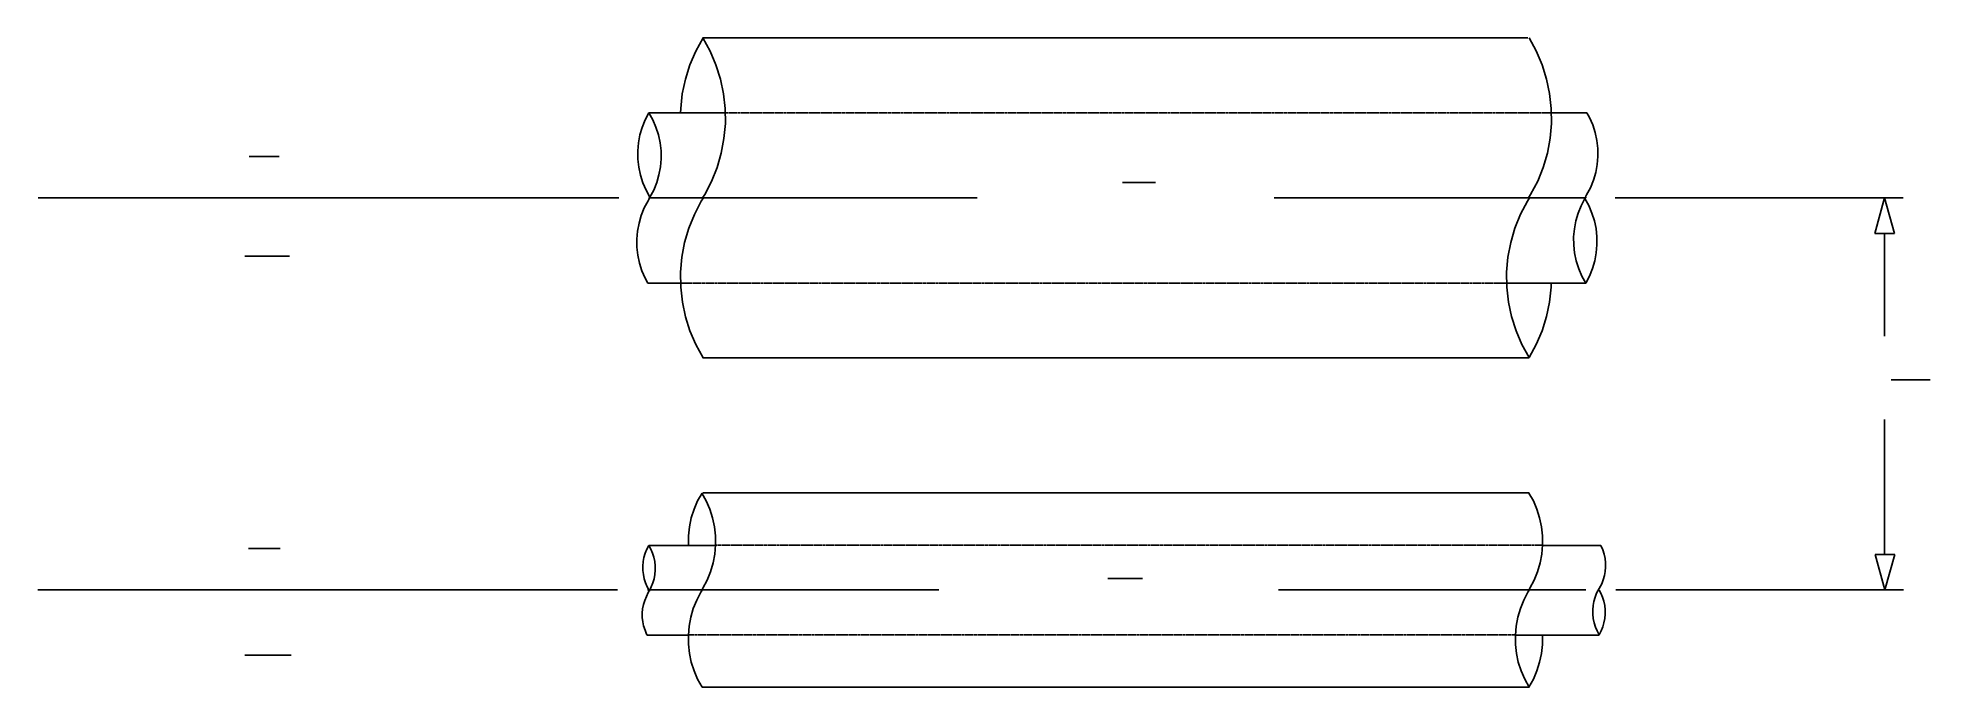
# Model space of a CAD drawing. Extents: x 155 to 1420, y 386 to 820.
import ezdxf

# ---------------------------------------------------------------- set-up
doc = ezdxf.new("R2010")
doc.units = 0
doc.header["$MEASUREMENT"] = 0
doc.linetypes.add('DASHED', pattern=[0.75, 0.5, -0.25])
doc.layers.add('-1', color=7, linetype='CONTINUOUS')
doc.layers.add('1', color=7, linetype='CONTINUOUS')

msp = doc.modelspace()

# ---------------------------------------------------------------- linework, layer by layer
at = {"layer": '-1', "color": 2, "linetype": 'Continuous'}
for p, q in [((295.9, 740.6), (315.9, 740.6)), ((879.7, 723.1), (901.7, 723.1)), ((292.9, 673.8), (322.9, 673.8)), ((295.5, 478.5), (316.5, 478.5)), ((870, 458.3), (893, 458.3)), ((292.9, 407.1), (323.9, 407.1))]:
    msp.add_line(p, q, dxfattribs=at)
at = {"layer": '1', "color": 7, "linetype": 'Continuous'}
for p, q in [((590.5, 801.8), (594.5, 811)), ((594.5, 811), (599.3, 819.8)), ((599.2, 819.8), (1150.8, 819.8)), ((604, 811), (599.2, 819.8)), ((607.9, 801.8), (604, 811)), ((1156.3, 811.1), (1151.5, 819.8)), ((1160.2, 801.9), (1156.3, 811.1)), ((587.5, 792.3), (590.5, 801.8)), ((610.9, 792.3), (607.9, 801.8)), ((1163.2, 792.3), (1160.2, 801.9)), ((585.4, 782.5), (587.5, 792.3)), ((613, 782.5), (610.9, 792.3)), ((1165.3, 782.6), (1163.2, 792.3)), ((584.3, 769.8), (584.4, 772.6)), ((584.4, 772.6), (585.4, 782.5)), ((614.1, 772.6), (613, 782.5)), ((614.2, 762.6), (614.1, 772.6)), ((1166.4, 772.6), (1165.3, 782.6)), ((1166.5, 762.6), (1166.4, 772.6)), ((557.1, 754.9), (558.6, 760)), ((558.6, 760), (560.6, 765.1)), ((560.6, 765.1), (563.1, 769.8)), ((563.1, 769.8), (614.2, 769.8)), ((563.1, 769.8), (605.3, 769.8)), ((565.7, 765.1), (563.1, 769.8)), ((567.8, 760.1), (565.7, 765.1)), ((569.5, 755), (567.8, 760.1)), ((613.3, 752.6), (614.2, 762.6)), ((1165.6, 752.7), (1166.5, 762.6)), ((1166.6, 769.8), (1189.3, 769.8)), ((1176.1, 769.8), (1189.3, 769.8)), ((1190.2, 769.8), (1177, 769.8)), ((1192, 766.6), (1190.2, 769.8)), ((1194.1, 761.6), (1192, 766.6)), ((1195.8, 756.5), (1194.1, 761.6)), ((555.7, 744.2), (556.1, 749.6)), ((556.1, 749.6), (557.1, 754.9)), ((570.6, 749.7), (569.5, 755)), ((571.2, 744.4), (570.6, 749.7)), ((611.5, 742.8), (613.3, 752.6)), ((1163.8, 742.8), (1165.6, 752.7)), ((1196.9, 751.2), (1195.8, 756.5)), ((1197.5, 745.8), (1196.9, 751.2)), ((555.7, 738.8), (555.7, 744.2)), ((556.3, 733.4), (555.7, 738.8)), ((570.8, 733.6), (571.2, 739)), ((571.2, 739), (571.2, 744.4)), ((608.7, 733.2), (611.5, 742.8)), ((1161, 733.2), (1163.8, 742.8)), ((1196.1, 729.8), (1197.1, 735.1)), ((1197.1, 735.1), (1197.5, 740.4)), ((1197.5, 740.4), (1197.5, 745.8)), ((557.4, 728.1), (556.3, 733.4)), ((559, 723), (557.4, 728.1)), ((561.2, 718), (559, 723)), ((566.3, 718.1), (568.3, 723.1)), ((568.3, 723.1), (569.8, 728.3)), ((569.8, 728.3), (570.8, 733.6)), ((600.4, 715), (605, 723.9)), ((605, 723.9), (608.7, 733.2)), ((1152.6, 715.1), (1157.3, 724)), ((1157.3, 724), (1161, 733.2)), ((1192.5, 719.6), (1194.5, 724.6)), ((1194.5, 724.6), (1196.1, 729.8)), ((562.5, 710.9), (560, 706.1)), ((563.8, 713.3), (561.2, 718)), ((563.3, 712.1), (562.5, 710.9)), ((563, 712.1), (563.8, 713.3)), ((563.8, 713.3), (566.3, 718.1)), ((564.1, 712.8), (563.8, 713.3)), ((598.1, 710.7), (593.5, 701.8)), ((599.5, 712.8), (598.1, 710.7)), ((598.9, 712.8), (600.4, 715)), ((1150.4, 710.7), (1145.8, 701.9)), ((1151.8, 712.9), (1150.4, 710.7)), ((1151.2, 712.9), (1152.6, 715.1)), ((1188.8, 712.4), (1186.3, 707.6)), ((1188.5, 712.8), (1188.8, 712.4)), ((1189.6, 713.6), (1188.8, 712.4)), ((1188.8, 712.4), (1191.4, 707.7)), ((1189.3, 713.6), (1190, 714.8)), ((1190, 714.8), (1192.5, 719.6)), ((556.5, 695.9), (555.5, 690.6)), ((558, 701.1), (556.5, 695.9)), ((560, 706.1), (558, 701.1)), ((593.5, 701.8), (589.8, 692.5)), ((1145.8, 701.9), (1142, 692.6)), ((1182.8, 697.4), (1181.8, 692.1)), ((1184.3, 702.6), (1182.8, 697.4)), ((1186.3, 707.6), (1184.3, 702.6)), ((1191.4, 707.7), (1193.5, 702.7)), ((1193.5, 702.7), (1195.2, 697.6)), ((1195.2, 697.6), (1196.3, 692.3)), ((555.5, 690.6), (555.1, 685.3)), ((555.1, 685.3), (555.1, 679.9)), ((589.8, 692.5), (587, 682.9)), ((1142, 692.6), (1139.3, 683)), ((1181.8, 692.1), (1181.3, 686.7)), ((1181.3, 686.7), (1181.4, 681.3)), ((1196.3, 692.3), (1196.9, 686.9)), ((1196.9, 686.9), (1196.9, 681.5)), ((555.1, 679.9), (555.7, 674.5)), ((555.7, 674.5), (556.8, 669.2)), ((585.1, 673.1), (584.3, 663.1)), ((587, 682.9), (585.1, 673.1)), ((1137.4, 673.1), (1136.5, 663.2)), ((1139.3, 683), (1137.4, 673.1)), ((1181.4, 681.3), (1182, 676)), ((1182, 676), (1183.1, 670.7)), ((1183.1, 670.7), (1184.7, 665.5)), ((1195.5, 670.8), (1194, 665.6)), ((1196.5, 676.1), (1195.5, 670.8)), ((1196.9, 681.5), (1196.5, 676.1)), ((556.8, 669.2), (558.4, 664.1)), ((558.4, 664.1), (560.6, 659.1)), ((560.6, 659.1), (562.3, 655.8)), ((584.3, 663.1), (584.4, 653.1)), ((1136.5, 663.2), (1136.7, 653.2)), ((1184.7, 665.5), (1186.9, 660.6)), ((1186.9, 660.6), (1189.5, 655.8)), ((1192, 660.6), (1189.5, 655.8)), ((1194, 665.6), (1192, 660.6)), ((562.3, 655.8), (575.6, 655.8)), ((563.1, 655.8), (583.6, 655.8)), ((584.4, 653.1), (585.5, 643.2)), ((1136.4, 655.8), (1189.5, 655.8)), ((1136.7, 653.2), (1137.8, 643.2)), ((1148.3, 655.8), (1189.5, 655.8)), ((1166.4, 653.2), (1165.3, 643.2)), ((1166.4, 655.9), (1166.4, 653.2)), ((585.5, 643.2), (587.5, 633.4)), ((587.5, 633.4), (590.5, 623.9)), ((1137.8, 643.2), (1139.8, 633.5)), ((1139.8, 633.5), (1142.8, 623.9)), ((1163.2, 633.5), (1160.2, 623.9)), ((1165.3, 643.2), (1163.2, 633.5)), ((590.5, 623.9), (594.4, 614.7)), ((1142.8, 623.9), (1146.8, 614.7)), ((1160.2, 623.9), (1156.3, 614.7)), ((594.4, 614.7), (599.3, 605.9)), ((1146.8, 614.7), (1151.6, 606)), ((1156.3, 614.7), (1151.5, 606)), ((599.2, 605.8), (1151.6, 605.8)), ((593.3, 504.6), (595.7, 510.2)), ((595.7, 510.2), (598.6, 515.5)), ((601.4, 510.2), (598.5, 515.5)), ((599.2, 515.7), (1151.5, 515.7)), ((603.8, 504.6), (601.4, 510.2)), ((1154.4, 510.2), (1151.4, 515.5)), ((1156.7, 504.6), (1154.4, 510.2)), ((590.2, 492.9), (591.4, 498.8)), ((591.4, 498.8), (593.3, 504.6)), ((605.7, 498.8), (603.8, 504.6)), ((606.9, 492.9), (605.7, 498.8)), ((1158.6, 498.8), (1156.7, 504.6)), ((1159.8, 492.9), (1158.6, 498.8)), ((589.5, 486.9), (590.2, 492.9)), ((589.5, 480.5), (589.5, 486.9)), ((607.6, 486.9), (606.9, 492.9)), ((607.1, 474.7), (607.6, 480.8)), ((607.6, 480.8), (607.6, 486.9)), ((1160.5, 486.9), (1159.8, 492.9)), ((1160, 474.7), (1160.5, 480.8)), ((1160.5, 480.8), (1160.5, 486.9)), ((559, 466.7), (559.3, 469.6)), ((559.3, 469.6), (559.8, 472.4)), ((559.8, 472.4), (560.6, 475.2)), ((560.6, 475.2), (561.7, 477.9)), ((561.7, 477.9), (563, 480.5)), ((563, 480.5), (607.7, 480.5)), ((564.4, 477.9), (563, 480.5)), ((565.5, 475.3), (564.4, 477.9)), ((566.4, 472.5), (565.5, 475.3)), ((567, 469.7), (566.4, 472.5)), ((567.3, 466.8), (567, 469.7)), ((604.3, 462.9), (606, 468.8)), ((606, 468.8), (607.1, 474.7)), ((1157.2, 462.9), (1158.9, 468.8)), ((1158.9, 468.8), (1160, 474.7)), ((1160.6, 480.5), (1199.5, 480.5)), ((1199.8, 480), (1199.5, 480.5)), ((1200.9, 477.4), (1199.8, 480)), ((1201.8, 474.6), (1200.9, 477.4)), ((1202.4, 471.8), (1201.8, 474.6)), ((1202.7, 468.9), (1202.4, 471.8)), ((1202.7, 466), (1202.7, 468.9)), ((559, 463.8), (559, 466.7)), ((559.4, 461), (559, 463.8)), ((560, 458.1), (559.4, 461)), ((560.8, 455.4), (560, 458.1)), ((565.8, 455.4), (566.6, 458.2)), ((566.6, 458.2), (567.1, 461)), ((567.1, 461), (567.4, 463.9)), ((567.4, 463.9), (567.3, 466.8)), ((599.2, 451.9), (602, 457.3)), ((602, 457.3), (604.3, 462.9)), ((1152.1, 451.9), (1154.9, 457.3)), ((1154.9, 457.3), (1157.2, 462.9)), ((1200.1, 454.8), (1201.1, 457.5)), ((1201.1, 457.5), (1202, 460.3)), ((1202, 460.3), (1202.5, 463.1)), ((1202.5, 463.1), (1202.7, 466)), ((560.3, 443.7), (559.5, 440.9)), ((561.4, 446.4), (560.3, 443.7)), ((562, 452.7), (560.8, 455.4)), ((562.7, 448.9), (561.4, 446.4)), ((563.4, 450.2), (562, 452.7)), ((563.1, 449.6), (562.7, 448.9)), ((562.9, 449.6), (563.4, 450.2)), ((563.4, 450.2), (564.7, 452.8)), ((563.5, 450), (563.4, 450.2)), ((564.7, 452.8), (565.8, 455.4)), ((595.1, 443.9), (592.8, 438.3)), ((597.9, 449.3), (595.1, 443.9)), ((598.7, 450.6), (597.9, 449.3)), ((598.4, 450.6), (599.2, 451.9)), ((1148, 443.9), (1145.7, 438.3)), ((1150.8, 449.3), (1148, 443.9)), ((1151.6, 450.6), (1150.8, 449.3)), ((1151.3, 450.6), (1152.1, 451.9)), ((1194.9, 443), (1194.3, 440.2)), ((1195.7, 445.8), (1194.9, 443)), ((1196.7, 448.5), (1195.7, 445.8)), ((1198.4, 451.6), (1196.7, 448.5)), ((1198.4, 451.6), (1200.1, 454.8)), ((1198.4, 450.5), (1199.5, 448.5)), ((1199.5, 448.5), (1200.6, 445.8)), ((1200.6, 445.8), (1201.5, 443.1)), ((1201.5, 443.1), (1202.1, 440.2)), ((558.9, 438.1), (558.7, 435.2)), ((558.7, 435.2), (558.7, 432.3)), ((558.7, 432.3), (559, 429.4)), ((559.5, 440.9), (558.9, 438.1)), ((591.1, 432.4), (590, 426.5)), ((592.8, 438.3), (591.1, 432.4)), ((1144, 432.4), (1142.9, 426.5)), ((1145.7, 438.3), (1144, 432.4)), ((1194.3, 440.2), (1194.1, 437.3)), ((1194.1, 437.3), (1194.1, 434.4)), ((1194.1, 434.4), (1194.4, 431.5)), ((1194.4, 431.5), (1195, 428.7)), ((1202.2, 431.6), (1201.6, 428.8)), ((1202.1, 440.2), (1202.4, 437.4)), ((1202.4, 434.5), (1202.2, 431.6)), ((1202.4, 437.4), (1202.4, 434.5)), ((559, 429.4), (559.6, 426.6)), ((559.6, 426.6), (560.5, 423.8)), ((560.5, 423.8), (561.6, 421.2)), ((561.6, 421.2), (562, 420.5)), ((562, 420.5), (589.1, 420.5)), ((590, 426.5), (589.5, 420.4)), ((589.5, 420.4), (589.5, 414.4)), ((1142.3, 420.5), (1198.4, 420.5)), ((1142.9, 426.5), (1142.4, 420.4)), ((1142.4, 420.4), (1142.4, 414.3)), ((1160.6, 420.5), (1160.5, 414.3)), ((1195, 428.7), (1195.9, 425.9)), ((1195.9, 425.9), (1197, 423.3)), ((1197, 423.3), (1198.4, 420.7)), ((1199.8, 423.3), (1198.4, 420.7)), ((1200.8, 426), (1199.8, 423.3)), ((1201.6, 428.8), (1200.8, 426)), ((589.5, 414.4), (590.2, 408.3)), ((590.2, 408.3), (591.4, 402.4)), ((1142.4, 414.3), (1143.1, 408.3)), ((1143.1, 408.3), (1144.3, 402.4)), ((1159.8, 408.3), (1158.6, 402.4)), ((1160.5, 414.3), (1159.8, 408.3)), ((591.4, 402.4), (593.3, 396.6)), ((593.3, 396.6), (595.6, 391)), ((1144.3, 402.4), (1146.2, 396.6)), ((1146.2, 396.6), (1148.6, 391)), ((1156.7, 396.6), (1154.4, 391)), ((1158.6, 402.4), (1156.7, 396.6)), ((595.6, 391), (598.6, 385.7)), ((598.6, 385.7), (1151.5, 385.7)), ((1148.6, 391), (1151.5, 385.7)), ((1154.4, 391), (1151.4, 385.7))]:
    msp.add_line(p, q, dxfattribs=at)
at = {"layer": '1', "color": 4, "linetype": 'DASHED'}
for p, q in [((614.2, 769.8), (1166.6, 769.8)), ((583.6, 655.8), (1136.4, 655.8)), ((607.8, 480.7), (1160.6, 480.7)), ((589.2, 420.7), (1142, 420.7))]:
    msp.add_line(p, q, dxfattribs=at)
at = {"layer": '1', "color": 4, "linetype": 'Continuous'}
for p, q in [((154.9, 712.8), (543, 712.8)), ((563, 712.8), (782.5, 712.8)), ((981.1, 712.8), (1189.2, 712.8)), ((154.6, 450.7), (542.2, 450.7)), ((562.2, 450.7), (757, 450.7)), ((984, 450.7), (1189.5, 450.7))]:
    msp.add_line(p, q, dxfattribs=at)
at = {"layer": '1', "color": 92, "linetype": 'Continuous'}
for p, q in [((1209.2, 712.8), (1401.7, 712.8)), ((1209.5, 450.7), (1401.9, 450.7))]:
    msp.add_line(p, q, dxfattribs=at)
at = {"layer": '1', "color": 3, "linetype": 'Continuous'}
for p, q in [((1389.2, 712.8), (1382.7, 689.1)), ((1389.2, 712.8), (1395.8, 689.1)), ((1382.7, 689.1), (1395.8, 689.1)), ((1382.7, 689.1), (1395.8, 689.1)), ((1389.2, 620.3), (1389.2, 689.1)), ((1389.2, 474.4), (1389.2, 564.6)), ((1396, 474.4), (1382.9, 474.4)), ((1389.4, 450.7), (1382.9, 474.4)), ((1396, 474.4), (1382.9, 474.4)), ((1389.4, 450.7), (1396, 474.4))]:
    msp.add_line(p, q, dxfattribs=at)
at = {"layer": '1', "color": 5, "linetype": 'Continuous'}
msp.add_line((1393.7, 591.1), (1419.7, 591.1), dxfattribs=at)

doc.saveas('drawing.dxf')
